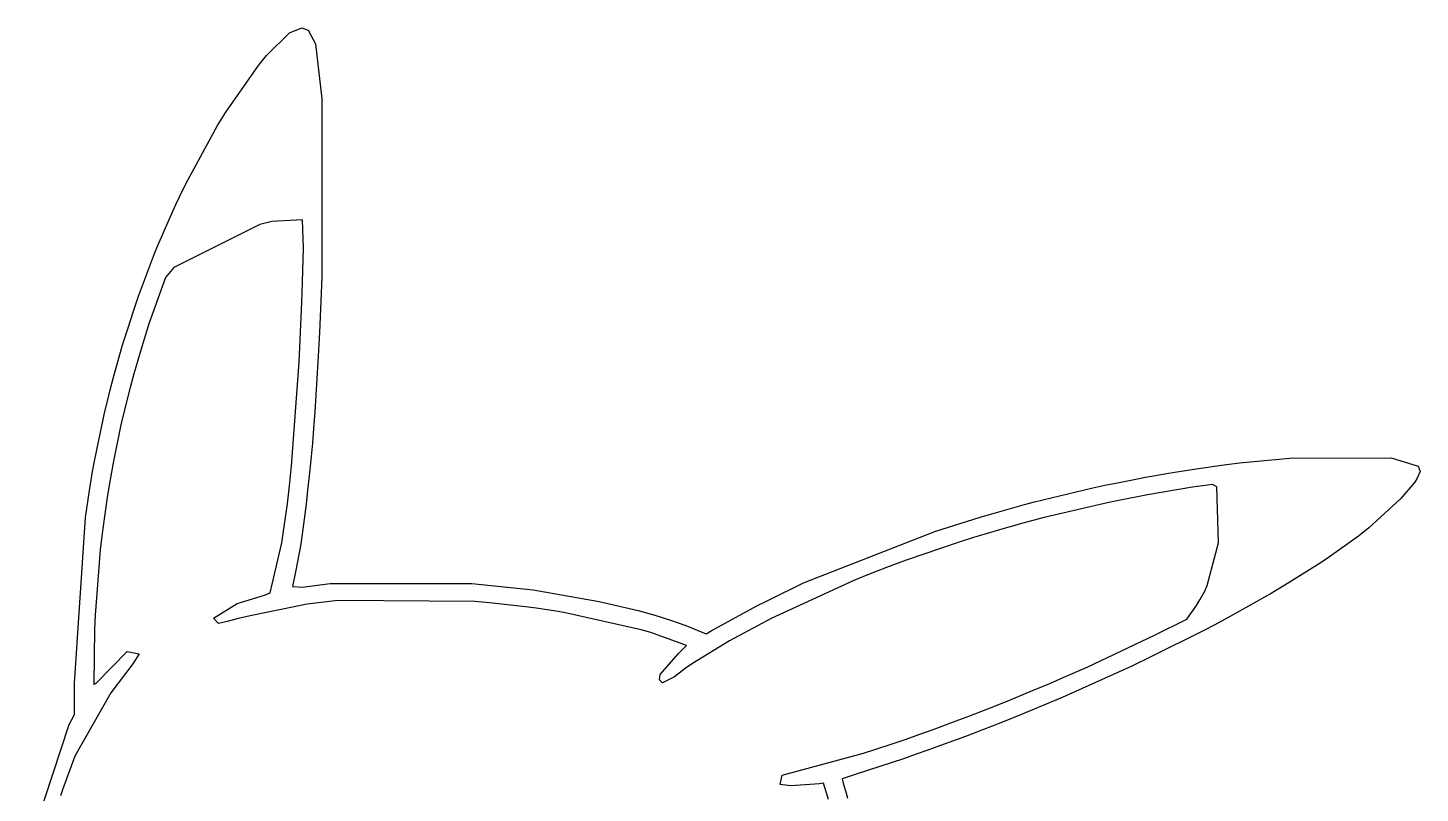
# Model space of a CAD drawing. Extents: x 3.8 to 19.3, y 2.4 to 20.
# Drawn here: x 6.08 to 18.68, y 13.12 to 20.05 of the extents above; entities that cross this region are included whole.
import ezdxf

# ---------------------------------------------------------------- set-up
doc = ezdxf.new("R2010")
doc.units = 0

msp = doc.modelspace()

# ---------------------------------------------------------------- linework, layer by layer
at = {"layer": 'Vrstva 1'}
for p, q in [((8.448668, 19.999057), (8.561131, 20.045702)), ((8.561131, 20.045702), (8.61834, 20.024733)), ((8.242581, 19.795131), (8.448668, 19.999057)), ((8.61834, 20.024733), (8.684016, 19.899494)), ((8.168439, 19.704384), (8.242581, 19.795131)), ((8.684016, 19.899494), (8.743035, 19.404376)), ((7.874031, 19.281427), (8.168439, 19.704384)), ((8.743035, 19.404376), (8.743142, 17.789426)), ((7.799586, 19.161801), (7.874031, 19.281427)), ((7.512561, 18.633454), (7.799586, 19.161801)), ((7.454534, 18.515235), (7.512561, 18.633454)), ((7.327223, 18.234701), (7.422256, 18.44767)), ((7.422256, 18.44767), (7.454534, 18.515235)), ((8.289927, 18.291694), (8.180566, 18.267214)), ((8.56841, 18.308822), (8.289927, 18.291694)), ((8.576425, 18.053436), (8.56841, 18.308822)), ((7.256589, 18.068554), (7.291533, 18.151628)), ((7.291533, 18.151628), (7.327223, 18.234701)), ((8.180566, 18.267214), (7.402528, 17.877336)), ((7.229721, 18.002095), (7.256589, 18.068554)), ((8.568664, 17.742927), (8.576425, 18.053436)), ((7.111552, 17.689739), (7.229721, 18.002095)), ((7.327629, 17.787616), (7.177603, 17.367434)), ((7.402528, 17.877336), (7.327629, 17.787616)), ((8.743142, 17.789426), (8.730837, 17.503653)), ((7.083584, 17.616635), (7.111552, 17.689739)), ((8.561777, 17.563489), (8.568664, 17.742927)), ((7.038358, 17.480395), (7.073622, 17.590052)), ((7.073622, 17.590052), (7.083584, 17.616635)), ((8.536998, 17.018527), (8.561777, 17.563489)), ((6.988608, 17.330863), (7.038358, 17.480395)), ((8.730837, 17.503653), (8.720564, 17.287662)), ((6.956099, 17.231175), (6.988608, 17.330863)), ((7.145633, 17.267746), (7.100313, 17.118214)), ((7.177603, 17.367434), (7.145633, 17.267746)), ((8.720564, 17.287662), (8.706989, 17.021827)), ((6.914443, 17.088289), (6.936287, 17.164717)), ((6.936287, 17.164717), (6.956099, 17.231175)), ((6.889551, 17.001893), (6.914443, 17.088289)), ((7.100313, 17.118214), (7.057949, 16.975328)), ((8.466708, 16.081459), (8.536998, 17.018527)), ((8.706989, 17.021827), (8.678166, 16.569908)), ((6.854866, 16.872298), (6.872307, 16.938757)), ((6.872307, 16.938757), (6.889551, 17.001893)), ((7.041326, 16.915515), (7.007646, 16.789243)), ((7.057949, 16.975328), (7.041326, 16.915515)), ((6.805251, 16.679568), (6.827603, 16.769287)), ((6.827603, 16.769287), (6.854866, 16.872298)), ((7.007646, 16.789243), (6.927769, 16.466918)), ((6.780303, 16.573234), (6.805251, 16.679568)), ((6.705833, 16.227649), (6.780303, 16.573234)), ((8.678166, 16.569908), (8.667498, 16.420376)), ((6.927769, 16.466918), (6.854498, 16.108041)), ((8.667498, 16.420376), (8.656858, 16.287458)), ((8.656858, 16.287458), (8.642888, 16.134603)), ((6.681195, 16.108023), (6.705833, 16.227649)), ((8.642888, 16.134603), (8.628636, 15.991717)), ((17.046015, 16.107467), (17.501098, 16.151222)), ((17.501098, 16.151222), (18.41832, 16.155278)), ((18.41832, 16.155278), (18.66446, 16.078997)), ((6.638966, 15.857141), (6.66745, 16.031595)), ((6.66745, 16.031595), (6.681195, 16.108023)), ((6.854498, 16.108041), (6.815199, 15.888727)), ((8.449126, 15.902021), (8.466708, 16.081459)), ((16.287543, 15.994993), (16.386321, 16.012355)), ((16.386321, 16.012355), (16.460404, 16.024844)), ((16.460404, 16.024844), (16.675598, 16.058874)), ((16.675598, 16.058874), (16.883737, 16.087288)), ((16.883737, 16.087288), (17.046015, 16.107467)), ((18.681281, 16.029233), (18.655627, 15.968733)), ((18.66446, 16.078997), (18.681281, 16.029233)), ((6.815199, 15.888727), (6.800664, 15.795685)), ((8.430951, 15.739197), (8.449126, 15.902021)), ((8.628636, 15.991717), (8.614271, 15.862122)), ((15.190406, 15.755396), (15.719572, 15.881961)), ((15.719572, 15.881961), (15.828933, 15.9058)), ((15.828933, 15.9058), (15.941822, 15.928984)), ((15.941822, 15.928984), (16.093516, 15.95934)), ((16.093516, 15.95934), (16.195821, 15.978782)), ((16.195821, 15.978782), (16.287543, 15.994993)), ((16.622565, 15.88851), (16.213343, 15.818968)), ((16.802044, 15.913236), (16.622565, 15.88851)), ((16.842323, 15.892049), (16.802044, 15.913236)), ((16.855475, 15.38364), (16.842323, 15.892049)), ((18.633529, 15.934491), (18.502826, 15.782165)), ((18.655627, 15.968733), (18.633529, 15.934491)), ((6.603499, 15.612905), (6.638966, 15.857141)), ((6.800664, 15.795685), (6.773148, 15.602954)), ((8.614271, 15.862122), (8.600414, 15.735851)), ((15.102212, 15.731602), (15.190406, 15.755396)), ((15.864094, 15.750013), (15.370206, 15.636156)), ((15.969927, 15.772379), (15.864094, 15.750013)), ((16.213343, 15.818968), (15.969927, 15.772379)), ((18.502826, 15.782165), (18.217251, 15.520481)), ((8.381793, 15.383643), (8.41715, 15.636186)), ((8.41715, 15.636186), (8.430951, 15.739197)), ((8.600414, 15.735851), (8.565153, 15.46337)), ((14.700046, 15.618113), (15.102212, 15.731602)), ((15.370206, 15.636156), (15.278484, 15.612924)), ((6.504972, 14.116145), (6.603499, 15.612905)), ((6.773148, 15.602954), (6.755565, 15.470037)), ((14.290824, 15.487621), (14.700046, 15.618113)), ((14.925707, 15.516779), (14.682291, 15.445413)), ((15.003318, 15.539851), (14.925707, 15.516779)), ((15.052707, 15.553245), (15.003318, 15.539851)), ((15.098568, 15.565468), (15.052707, 15.553245)), ((15.176179, 15.586336), (15.098568, 15.565468)), ((15.278484, 15.612924), (15.176179, 15.586336)), ((18.217251, 15.520481), (18.122001, 15.444592)), ((6.755565, 15.470037), (6.738067, 15.320505)), ((8.275186, 14.931138), (8.381793, 15.383643)), ((8.551239, 15.37365), (8.503945, 15.121107)), ((8.565153, 15.46337), (8.551239, 15.37365)), ((13.101964, 15.021302), (14.290824, 15.487621)), ((14.509738, 15.390259), (14.029653, 15.227905)), ((14.640266, 15.432157), (14.509738, 15.390259)), ((14.682291, 15.445413), (14.640266, 15.432157)), ((16.753466, 14.998179), (16.855475, 15.38364)), ((18.122001, 15.444592), (17.839779, 15.243489)), ((6.738067, 15.320505), (6.691385, 14.729022)), ((8.503945, 15.121107), (8.47767, 14.98819)), ((13.758014, 15.124578), (13.645125, 15.079918)), ((13.853264, 15.161042), (13.758014, 15.124578)), ((13.948514, 15.197446), (13.853264, 15.161042)), ((14.029653, 15.227905), (13.948514, 15.197446)), ((17.751584, 15.18487), (17.495936, 15.024738)), ((17.839779, 15.243489), (17.751584, 15.18487)), ((8.565246, 14.98381), (8.819246, 15.015357)), ((8.819246, 15.015357), (10.099826, 15.01753)), ((10.099826, 15.01753), (10.653687, 14.958884)), ((12.777409, 14.863376), (13.101964, 15.021302)), ((13.556931, 15.043377), (12.809043, 14.698467)), ((13.645125, 15.079918), (13.556931, 15.043377)), ((16.731368, 14.948335), (16.753466, 14.998179)), ((17.495936, 15.024738), (17.316564, 14.916742)), ((7.975977, 14.835552), (8.22477, 14.911884)), ((8.22477, 14.911884), (8.275186, 14.931138)), ((8.47767, 14.98819), (8.565246, 14.98381)), ((10.653687, 14.958884), (11.253409, 14.855107)), ((16.657863, 14.817554), (16.688078, 14.869697)), ((16.688078, 14.869697), (16.731368, 14.948335)), ((17.268135, 14.888498), (17.202939, 14.852786)), ((17.316564, 14.916742), (17.268135, 14.888498)), ((7.760783, 14.703901), (7.975977, 14.835552)), ((8.610977, 14.828284), (8.110033, 14.727593)), ((8.886143, 14.861409), (8.610977, 14.828284)), ((10.127923, 14.855014), (8.886143, 14.861409)), ((10.258451, 14.842232), (10.127923, 14.855014)), ((10.586534, 14.806211), (10.258451, 14.842232)), ((10.681784, 14.793161), (10.586534, 14.806211)), ((10.881103, 14.762581), (10.681784, 14.793161)), ((10.958714, 14.749514), (10.881103, 14.762581)), ((11.630755, 14.598171), (10.958714, 14.749514)), ((11.253409, 14.855107), (11.606187, 14.772137)), ((11.606187, 14.772137), (11.754354, 14.728768)), ((12.264236, 14.587818), (12.678631, 14.813484)), ((12.678631, 14.813484), (12.777409, 14.863376)), ((16.568751, 14.69518), (16.657863, 14.817554)), ((17.202939, 14.852786), (16.922557, 14.697211)), ((6.691385, 14.729022), (6.684471, 14.602751)), ((7.808755, 14.655919), (7.760783, 14.703901)), ((7.885912, 14.673262), (7.808755, 14.655919)), ((7.986561, 14.699057), (7.885912, 14.673262)), ((8.110033, 14.727593), (7.986561, 14.699057)), ((11.754354, 14.728768), (11.898465, 14.685005)), ((11.898465, 14.685005), (11.968013, 14.661363)), ((11.968013, 14.661363), (12.028513, 14.638556)), ((12.028513, 14.638556), (12.052671, 14.62935)), ((12.052671, 14.62935), (12.13922, 14.595373)), ((12.685571, 14.634684), (12.432999, 14.497282)), ((12.809043, 14.698467), (12.685571, 14.634684)), ((16.276863, 14.547638), (16.568751, 14.69518)), ((16.816724, 14.640875), (16.725002, 14.592777)), ((16.922557, 14.697211), (16.816724, 14.640875)), ((6.684471, 14.602751), (6.679419, 14.102059)), ((11.718949, 14.572749), (11.630755, 14.598171)), ((12.043417, 14.454326), (11.718949, 14.572749)), ((12.432999, 14.497282), (12.096334, 14.294115)), ((12.13922, 14.595373), (12.22026, 14.561436)), ((12.22026, 14.561436), (12.264236, 14.587818)), ((15.666558, 14.260847), (16.276863, 14.547638)), ((16.53803, 14.498162), (16.432197, 14.445152)), ((16.725002, 14.592777), (16.53803, 14.498162)), ((6.6994, 14.115998), (6.982319, 14.400368)), ((6.982319, 14.400368), (7.090483, 14.379794)), ((7.090483, 14.379794), (7.031931, 14.28879)), ((11.804341, 14.192143), (11.970132, 14.381997)), ((11.970132, 14.381997), (12.043417, 14.454326)), ((16.432197, 14.445152), (16.238169, 14.350312)), ((7.031931, 14.28879), (6.832612, 14.027274)), ((12.029405, 14.247596), (11.933429, 14.173194)), ((12.096334, 14.294115), (12.029405, 14.247596)), ((16.072364, 14.269776), (15.440892, 13.98474)), ((15.451364, 14.164994), (15.666558, 14.260847)), ((16.238169, 14.350312), (16.072364, 14.269776)), ((6.505043, 13.832258), (6.504972, 14.116145)), ((6.679419, 14.102059), (6.6994, 14.115998)), ((11.798133, 14.145682), (11.804341, 14.192143)), ((11.826487, 14.119026), (11.798133, 14.145682)), ((11.933429, 14.173194), (11.826487, 14.119026)), ((15.262803, 14.084371), (15.328964, 14.111631)), ((15.328964, 14.111631), (15.451364, 14.164994)), ((6.832612, 14.027274), (6.506389, 13.453014)), ((14.943364, 13.95158), (15.208814, 14.062121)), ((15.208814, 14.062121), (15.262803, 14.084371)), ((14.597642, 13.815722), (14.770503, 13.882009)), ((14.770503, 13.882009), (14.943364, 13.95158)), ((15.440892, 13.98474), (15.081059, 13.835242)), ((6.082181, 12.602323), (6.456938, 13.740653)), ((6.456938, 13.740653), (6.505043, 13.832258)), ((14.273086, 13.695592), (14.481225, 13.772291)), ((14.481225, 13.772291), (14.597642, 13.815722)), ((14.901142, 13.761758), (14.71417, 13.688929)), ((15.081059, 13.835242), (14.901142, 13.761758)), ((13.90267, 13.565935), (14.02967, 13.608694)), ((14.02967, 13.608694), (14.153142, 13.651943)), ((14.153142, 13.651943), (14.273086, 13.695592)), ((14.566003, 13.632571), (14.340225, 13.549417)), ((14.71417, 13.688929), (14.566003, 13.632571)), ((13.645143, 13.481006), (13.765087, 13.519562)), ((13.765087, 13.519562), (13.90267, 13.565935)), ((14.227336, 13.508244), (14.121503, 13.471088)), ((14.340225, 13.549417), (14.227336, 13.508244)), ((6.506389, 13.453014), (6.395549, 13.150627)), ((12.909125, 13.282484), (13.645143, 13.481006)), ((14.005086, 13.431084), (13.57671, 13.290261)), ((14.121503, 13.471088), (14.005086, 13.431084)), ((12.891401, 13.198567), (12.909125, 13.282484)), ((13.57671, 13.290261), (13.451683, 13.247661)), ((13.451683, 13.247661), (13.462605, 13.196414)), ((6.395549, 13.150627), (6.377374, 13.094137)), ((12.986651, 13.185717), (12.891401, 13.198567)), ((13.244418, 13.204415), (12.986651, 13.185717)), ((13.283153, 13.208702), (13.244418, 13.204415)), ((13.294132, 13.169693), (13.283153, 13.208702)), ((13.326, 13.060902), (13.294132, 13.169693)), ((13.462605, 13.196414), (13.483066, 13.130663)), ((13.483066, 13.130663), (13.500394, 13.074174))]:
    msp.add_line(p, q, dxfattribs=at)

doc.saveas('drawing.dxf')
